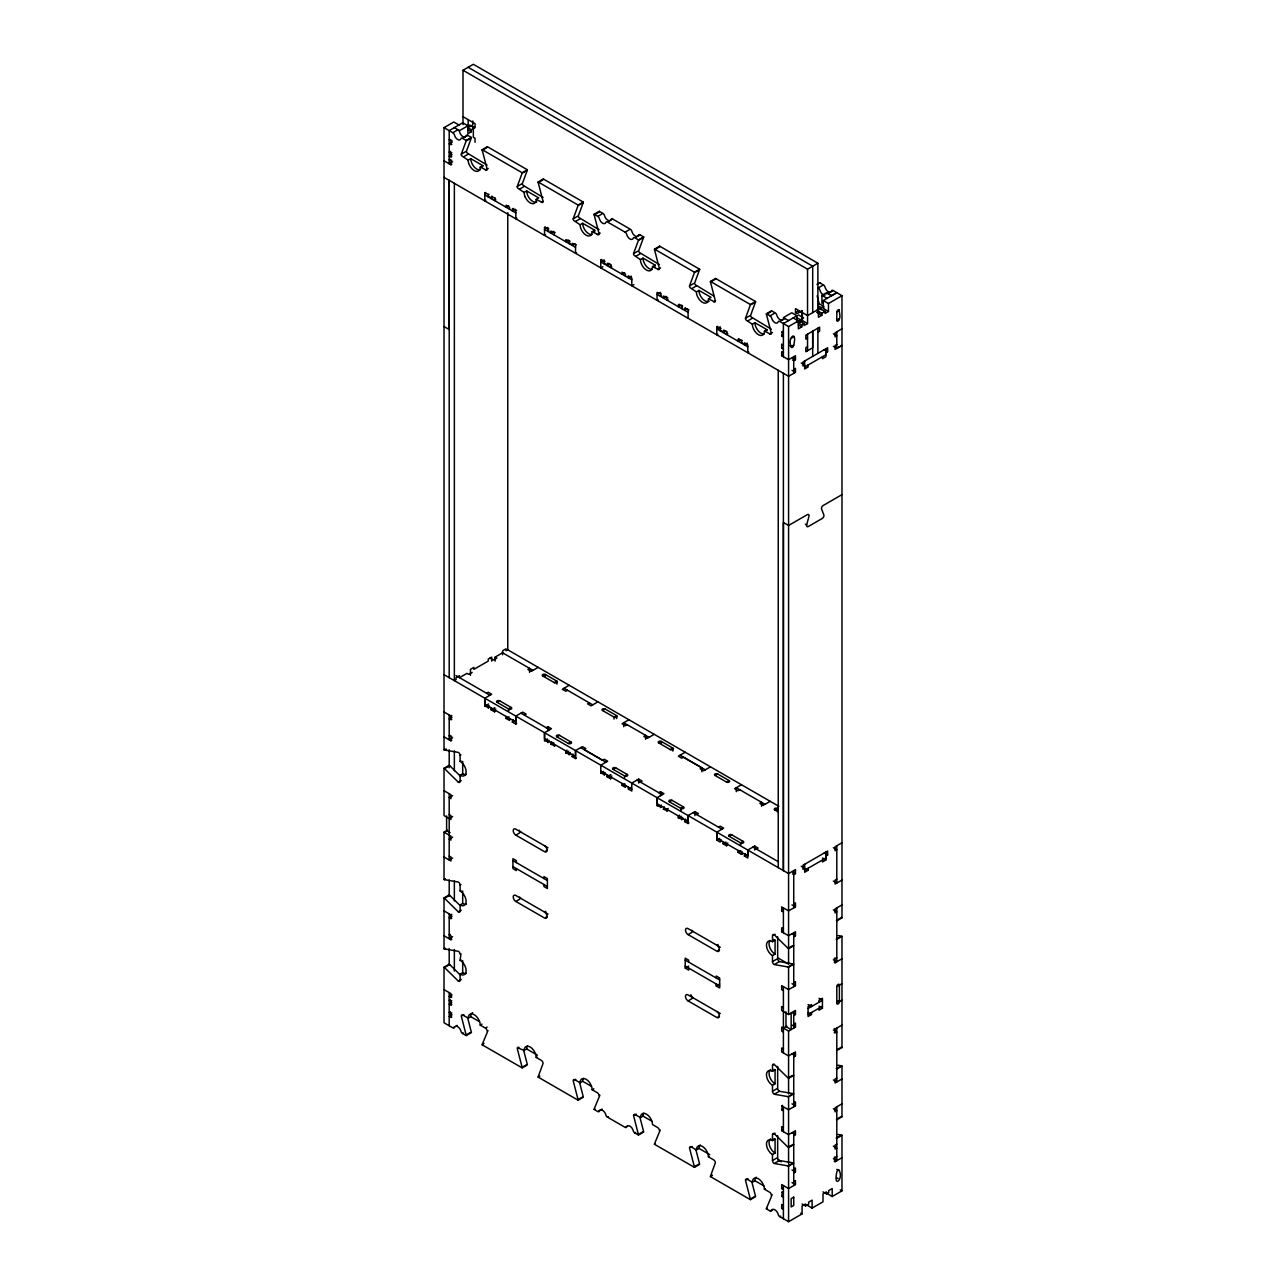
<?xml version="1.0" encoding="UTF-8"?>
<svg xmlns="http://www.w3.org/2000/svg" width="1286" height="1286" viewBox="0 0 1286 1286"><rect width="100%" height="100%" fill="white"/><g stroke="black" fill="none" stroke-linecap="round" stroke-linejoin="round"><path stroke-width="1.5" d="M460.083 775.86L449.682 765.652A2.443 1.415 60 0 0 449.2 765.283L444.024 768.256A2.443 1.415 60 0 1 444.522 768.626L458.379 782.242A2.443 1.399 60 0 0 460.115 781.245L460.115 775.281A8.52 4.919 60 0 0 466.143 771.793A8.52 4.919 60 0 0 460.115 761.344L460.115 755.38A2.443 1.399 60 0 0 458.379 752.406L444.522 749.995A2.443 1.415 60 0 1 444.024 749.802L444.024 127.636L453.797 122.009L458.957 124.983M489.098 707.654L484.806 706.159L484.806 698.202L491.686 694.231L488.246 692.238L486.526 693.234M508.629 710.483L508.629 708.988L511.217 707.493A1.833 1.061 0 0 1 511.217 708.988A1.833 1.061 0 0 1 508.629 708.988L497.152 702.349A1.833 1.061 0 0 1 497.152 700.854A1.833 1.061 0 0 1 499.724 700.854L511.217 707.493M513.227 719.597L512.358 722.073L515.815 724.066L515.815 716.109L522.695 712.139L526.151 714.116L524.415 715.112M548.833 742.135L544.525 740.64L544.525 732.682L551.405 728.712L547.965 726.719L546.245 727.715M572.945 754.078L572.077 756.554L575.533 758.547L575.533 750.59L582.413 746.619L585.869 748.597L584.133 749.593L602.507 760.219L604.227 759.222L607.667 761.199L600.787 765.186L600.787 773.127L605.095 774.622M661.374 807.11L657.066 805.631L657.066 797.674L663.962 793.687L660.522 791.694L658.786 792.69M680.905 809.939L680.905 808.444L683.477 806.949A1.833 1.061 0 0 1 683.477 808.444A1.833 1.061 0 0 1 680.905 808.444L669.411 801.805A1.833 1.061 0 0 1 669.411 800.326A1.833 1.061 0 0 1 671.999 800.326L683.477 806.949M685.486 819.053L684.634 821.545L688.074 823.522L688.074 815.565L694.97 811.595L698.411 813.588L696.69 814.568M721.092 839.613L720.24 842.089L716.784 840.112L716.784 832.155L723.68 828.168L720.24 826.175L718.504 827.171M740.623 844.42L740.623 842.925L743.212 841.43A1.833 1.061 0 0 1 743.212 842.925A1.833 1.061 0 0 1 740.623 842.925L729.13 836.286A1.833 1.061 0 0 1 729.13 834.807A1.833 1.061 0 0 1 731.718 834.807L743.212 841.43M756.409 849.049L758.129 848.053L754.689 846.075L747.793 850.046L747.793 858.003L744.353 856.01L745.221 853.534M817.88 303.673L817.88 309.637L817.88 263.212L807.544 269.192L807.544 323.558L804.104 325.551L804.104 323.558L798.928 320.568M812.704 356.383L812.704 331.177L812.704 347.767L805.824 351.737L805.824 347.767L807.544 346.77M812.704 312.611L812.704 266.202L468.168 67.29M817.88 353.393L817.88 328.203M836.43 920.599A2.443 1.415 60 0 0 836.8 920.872L841.976 917.882L841.976 295.716L833.167 290.523A2.443 1.399 60 0 0 831.544 290.909A4.871 2.813 60 0 1 828.297 291.681A4.871 2.813 60 0 1 825.049 287.164A2.443 1.399 60 0 0 823.426 284.897L819.793 282.791L816.915 284.447M451.788 142.151L451.997 141.315M841.976 494.644L823.201 505.478A2.443 1.415 -60 0 0 821.577 509.095L823.876 514.963A2.443 1.399 -60 0 1 822.236 518.467L808.299 526.521A2.443 1.415 -60 0 1 806.66 524.913L808.958 516.377A2.443 1.415 -60 0 0 807.335 514.641L788.575 525.476L783.399 522.486L783.399 870.606L783.399 373.31M468.168 160.139L470.756 158.66L482.813 165.621L480.241 167.1A8.52 4.919 60 0 1 478.456 171.006A8.536 4.919 60 0 1 469.197 164.608A8.52 4.919 60 0 1 468.168 160.139L461.787 155.879A2.443 1.415 60 0 1 461.288 154.175L466.143 140.978A2.443 1.415 60 0 0 466.207 140.447L471.383 137.457L467.75 135.368A2.443 1.399 60 0 0 466.111 135.753A4.871 2.813 60 0 1 462.864 136.525A4.871 2.813 60 0 1 459.616 131.992A2.443 1.399 60 0 0 457.993 129.741M471.383 137.457A2.443 1.415 60 0 1 471.303 137.988L466.448 151.185A2.443 1.415 60 0 0 466.963 152.889L487.121 165.122M525.154 196.903A8.52 4.919 60 0 1 524.141 192.45L517.744 188.19A2.443 1.415 60 0 1 517.245 186.486L522.1 173.272A2.443 1.399 60 0 0 522.164 172.758L527.34 169.768L487.362 146.7L482.202 149.674A2.443 1.415 60 0 0 482.266 150.285L487.121 169.093A2.443 1.415 60 0 1 486.622 170.218L480.241 167.1M527.34 169.768A2.443 1.399 60 0 1 527.26 170.299L522.405 183.496A2.443 1.415 60 0 0 522.92 185.2L543.078 197.433M580.099 224.761L582.671 223.266L594.743 230.226L592.155 231.721A8.536 4.919 60 0 1 586.127 235.209A8.536 4.919 60 0 1 580.099 224.761L573.701 220.485A2.443 1.415 60 0 1 573.202 218.797L578.057 205.583A2.443 1.399 60 0 0 578.121 205.053L583.297 202.079L543.335 178.995L538.159 181.985A2.443 1.415 60 0 0 538.239 182.596L543.078 201.404A2.443 1.415 60 0 1 542.579 202.513L536.198 199.41A8.52 4.919 60 0 1 534.413 203.317A8.536 4.919 60 0 1 525.154 196.903M583.297 202.079A2.443 1.399 60 0 1 583.217 202.609L578.362 215.807A2.443 1.415 60 0 0 578.877 217.511L599.035 229.728M640.444 259.611L643.032 258.116L655.088 265.077L652.5 266.572A8.536 4.919 60 0 1 648.224 270.767A8.536 4.919 60 0 1 641.457 264.064A8.52 4.919 60 0 1 640.444 259.611L634.062 255.335A2.443 1.415 60 0 1 633.548 253.631L638.403 240.434A2.443 1.415 60 0 0 638.483 239.903L643.643 236.913L640.01 234.824A2.443 1.415 60 0 0 638.628 234.824L638.386 235.209A4.871 2.813 60 0 1 637.904 235.981M643.643 236.913A2.443 1.415 60 0 1 643.579 237.444L638.724 250.657A2.443 1.415 60 0 0 639.222 252.345L659.396 264.578M696.401 291.906L698.989 290.427L711.045 297.387L708.457 298.866A8.52 4.919 60 0 1 706.689 302.773A8.536 4.919 60 0 1 697.414 296.359A8.52 4.919 60 0 1 696.401 291.906L690.019 287.646A2.443 1.415 60 0 1 689.505 285.942L694.36 272.745A2.443 1.399 60 0 0 694.44 272.214L699.6 269.224L659.638 246.156L654.478 249.13A2.443 1.415 60 0 0 654.542 249.741L659.396 268.549A2.443 1.415 60 0 1 658.882 269.674L652.5 266.572M699.6 269.224A2.443 1.399 60 0 1 699.536 269.755L694.681 282.952A2.443 1.415 60 0 0 695.179 284.656L713.634 295.893M766.922 330.791A8.536 4.919 60 0 0 767.003 329.682L754.946 322.722L752.358 324.217L745.976 319.957A2.443 1.415 60 0 1 745.478 318.253L750.317 305.039A2.443 1.399 60 0 0 750.397 304.525L755.557 301.535L715.595 278.467L710.435 281.441A2.443 1.415 60 0 0 710.499 282.052L715.354 300.86A2.443 1.415 60 0 1 714.855 301.985L708.457 298.866M487.989 1030.584L482.266 1044.296A2.443 1.399 60 0 0 482.202 1044.827L522.164 1067.894L527.34 1064.904A2.443 1.415 60 0 0 527.26 1064.294L523.627 1050.196M755.557 301.535A2.443 1.399 60 0 1 755.493 302.065L750.638 315.263A2.443 1.415 60 0 0 751.153 316.967L771.311 329.184M599.903 1095.206L594.196 1108.902A2.443 1.415 60 0 0 594.116 1109.432L597.749 1111.538A2.443 1.415 60 0 0 599.131 1111.522L599.855 1110.381A4.871 2.813 60 0 1 605.385 1113.563L606.108 1115.557A2.443 1.415 60 0 0 607.49 1117.164L625.092 1127.324A2.443 1.415 60 0 0 626.475 1127.324L627.214 1126.166A4.871 2.813 60 0 1 632.728 1129.349L633.468 1131.342A2.443 1.415 60 0 0 634.85 1132.95L638.483 1135.04L643.643 1132.066A2.443 1.399 60 0 0 643.579 1131.455L639.93 1117.341M660.248 1130.04L654.542 1143.752A2.443 1.415 60 0 0 654.478 1144.283L694.44 1167.35L699.6 1164.377A2.443 1.415 60 0 0 699.536 1163.766L695.887 1149.652M772.179 1194.662L766.456 1208.374A2.443 1.415 60 0 0 766.392 1208.888L770.025 1210.994A2.443 1.415 60 0 0 771.648 1210.608A4.871 2.813 60 0 1 774.895 1209.821A4.871 2.813 60 0 1 778.143 1214.354A2.443 1.415 60 0 0 779.766 1216.62L788.575 1221.7L802.062 1213.904L802.062 1205.947L805.502 1203.969L805.502 1205.947L808.669 1204.13L808.669 1202.137L812.109 1200.143L812.109 1208.101L806.949 1205.127M838.102 309.733L836.832 311.469L836.8 320.262A1.833 1.061 -60 0 0 838.102 321.002A1.833 1.061 -60 0 0 839.388 318.767C841.157 316.951 837.861 306.743 839.388 310.36L836.8 311.839M463.008 124.646L463.008 70.264L473.344 64.3L817.88 263.212M444.024 127.636L452.833 132.715L457.141 130.24M469.342 126.944L472.798 124.951L472.798 120.98M450.052 139.402L449.2 139.901L451.788 140.399M467.911 127.78L471.351 129.757L474.518 127.941L469.342 124.951L459.536 130.625L454.36 127.636M451.788 142.392L449.2 143.887L451.788 144.386M471.351 129.757L471.351 131.751L467.911 133.744L467.911 125.787L462.735 122.797L449.2 130.625L449.2 163.772L452.64 161.779M463.442 137.843L467.75 135.368M466.995 140.479L471.303 137.988M450.486 151.427L449.2 152.166L451.788 152.664M452.061 154.497L449.2 156.153L451.788 156.651M450.052 159.303L449.2 159.802L451.788 160.3M461.288 154.175L465.596 151.684M463.86 156.667L468.168 154.175M444.024 160.798L450.92 164.769L451.788 164.27M482.266 150.285L486.574 147.794M485.401 170.09L488.278 168.434M485.835 200.311L484.806 200.905L484.806 192.948L485.658 192.45M522.952 172.774L527.26 170.299M484.806 192.948L489.098 194.443M489.098 196.436L488.246 196.935L488.246 194.942M491.975 198.092L491.123 198.591L491.975 196.099M491.123 196.597L495.415 198.092M517.245 186.486L521.553 183.994M495.849 199.828L494.563 200.568L494.563 198.591M519.833 188.978L524.141 186.486M538.239 182.596L542.531 180.104M524.141 192.45L526.713 190.955L538.77 197.915L536.198 199.41M508.629 205.712L506.041 207.207L506.041 205.213L509.497 207.207L509.497 209.2M515.236 209.2L512.358 210.856L513.227 208.364M512.358 208.862L516.667 210.357M541.358 202.4L543.078 201.404M516.843 218.218L515.815 218.813L515.815 210.856M578.909 205.085L583.217 202.609M545.553 234.791L544.525 235.386L544.525 227.429L545.377 226.931M547.965 227.429L544.525 229.422L575.533 247.314M544.525 227.429L548.833 228.924M548.833 230.917L547.965 231.4L547.965 229.422M573.202 218.797L577.51 216.305M553.703 231.4L550.842 233.071L550.842 231.078L555.15 232.573M575.79 221.272L580.099 218.797M592.155 231.721L598.537 234.824A2.443 1.415 60 0 0 599.035 233.714L594.196 214.907A2.443 1.415 60 0 1 594.116 214.296L599.292 211.306L602.925 213.412A2.443 1.399 60 0 1 604.549 215.662A4.871 2.813 60 0 0 608.808 220.613M594.196 214.907L595.048 214.408M595.627 214.071L598.504 212.415M594.116 214.296L597.749 216.386L602.057 213.91M568.91 240.418A1.833 1.061 0 0 1 568.348 240.193L565.76 241.688L565.76 239.694L570.068 241.189M570.068 243.183L569.216 243.681L569.216 241.688M608.358 221.514L612.666 219.038L630.269 229.197A2.443 1.399 60 0 1 631.892 231.464A4.871 2.813 60 0 0 637.133 236.399M574.955 243.681L572.077 245.337L572.077 243.343L576.385 244.838M597.315 234.711L600.192 233.055M576.562 252.699L575.533 253.294L575.533 245.337M597.749 216.386A2.443 1.399 60 0 1 599.372 218.652A4.871 2.813 60 0 0 602.62 223.185A4.871 2.813 60 0 0 605.867 222.398L606.108 222.012A2.443 1.415 60 0 1 607.49 222.012L625.092 232.171L629.401 229.696M635.702 237.315L640.01 234.824M602.861 266.684L600.787 267.874L600.787 259.917L601.655 259.418M604.227 259.933L600.787 261.91L631.796 279.818M639.271 239.935L643.579 237.444M600.787 259.917L605.095 261.412M605.095 263.405L604.243 263.903L604.243 261.91M609.982 263.903L607.105 265.559L607.973 263.067M607.105 263.566L611.413 265.061M633.548 253.631L637.856 251.156M611.847 266.797L610.561 267.536L610.561 265.559M636.136 256.123L640.444 253.631M654.542 249.741L655.41 249.243M656.262 248.745L658.85 247.266M624.626 272.68L622.038 274.175L622.038 272.182L625.478 274.175L625.478 276.168M631.233 276.168L628.356 277.824L628.356 275.831L631.796 277.824L631.796 285.781L633.869 284.592M657.676 269.546L660.538 267.89M695.228 272.246L699.536 269.755M660.522 292.404L657.066 294.398L688.074 312.305M658.094 299.767L657.066 300.361L657.066 292.404L661.374 293.899M661.374 295.893L660.522 296.391L660.522 294.398M666.261 296.391L663.383 298.047L663.383 296.053L667.691 297.548M689.505 285.942L693.813 283.45M668.125 299.284L666.823 300.04L666.823 298.047M692.093 288.434L696.401 285.942M710.499 282.052L714.807 279.56M680.905 305.168L678.317 306.663L679.169 304.171M678.317 304.669L682.625 306.164M682.625 308.158L681.757 308.656L681.757 306.663M687.496 308.656L684.634 310.312L685.486 307.82M684.634 308.319L688.942 309.813M713.634 301.856L715.354 300.86M751.185 304.541L755.493 302.065M717.829 334.247L716.784 334.842L716.784 326.885L717.652 326.387M720.24 326.885L716.784 328.878L747.793 346.786M716.784 326.885L721.092 328.38M721.092 330.373L720.24 330.872L720.24 328.878M725.979 330.872L723.102 332.527L723.97 330.036M745.478 318.253L749.786 315.761M723.102 330.534L727.41 332.029M748.05 320.744L752.358 318.253M727.844 333.765L726.558 334.521L726.558 332.527M752.358 324.217A8.536 4.919 60 0 0 756.088 332.801A8.536 4.919 60 0 0 762.662 335.083A8.52 4.919 60 0 0 764.414 331.177L770.812 334.28A2.443 1.415 60 0 0 771.311 333.17L766.456 314.363A2.443 1.415 60 0 1 766.392 313.752L771.552 310.762L775.185 312.868A2.443 1.399 60 0 1 776.808 315.134A4.871 2.813 60 0 0 780.055 319.651A4.871 2.813 60 0 0 783.319 318.88L783.56 318.494A2.443 1.415 60 0 1 784.942 318.494L780.634 320.97M766.456 314.363L770.764 311.871M822.558 285.396L818.25 287.871A2.443 1.399 60 0 1 819.889 290.138A4.871 2.813 60 0 0 825.114 295.089M766.392 313.752L770.025 315.842L774.333 313.366M740.623 339.649L738.035 341.144L738.903 338.652M738.035 339.15L742.343 340.645M821.931 303.319L821.931 295.362L826.464 292.742L831.64 295.716M742.343 342.639L741.475 343.137L741.475 341.144M828.859 292.999L833.167 290.523M841.976 295.716L828.473 303.512L828.473 311.469L825.033 313.462L825.033 311.469L819.857 308.495L807.544 315.6L795.487 308.64L795.487 312.611L798.928 310.633M764.414 331.177L767.003 329.682M802.368 310.633L797.207 313.607L795.487 312.611M747.23 343.137L744.353 344.793L744.353 342.799L747.793 344.793L747.793 352.75L748.838 352.155M783.399 356.72L783.399 323.574L784.267 323.075M836.8 292.613L831.64 295.603L828.007 293.497A2.443 1.399 60 0 0 826.384 293.883M783.399 323.574L796.95 315.745L796.95 321.725M828.473 311.469L823.313 308.495L823.313 300.538L836.8 292.742M769.591 334.167L772.468 332.511M770.025 315.842A2.443 1.399 60 0 1 771.648 318.108A4.871 2.813 60 0 0 774.895 322.641A4.871 2.813 60 0 0 778.143 321.87L778.384 321.484A2.443 1.415 60 0 1 779.766 321.468L788.575 326.564L798.333 320.921L798.333 328.878L801.773 326.885L801.773 324.892L798.333 322.915M796.95 317.738L800.39 319.732L803.557 317.899L798.381 314.925M817.88 305.65L821.32 307.643L823.651 306.309L823.651 308.286M783.399 336.836L781.679 335.839L782.531 331.37M798.928 322.561L802.368 320.568L807.544 323.558M781.679 335.839L782.531 335.341M801.773 324.892L804.104 323.558M816.706 310.312L821.867 313.302L825.033 311.469M821.867 313.302L821.867 315.279L818.426 317.272L818.426 309.315M791.147 338.331L793.735 336.836M783.399 345.114L781.679 344.134L781.679 348.104L782.531 347.606M792.867 345.613L791.147 346.609L789.861 345.87M836.8 320.134L839.388 318.639M792.015 346.111L793.735 345.114C797.674 328.798 786.871 337.736 791.147 346.609A1.833 1.061 -60 0 0 792.449 347.365A1.833 1.061 -60 0 0 793.735 345.114M807.544 338.138L805.824 339.134L805.824 335.164L819.6 327.207L819.6 331.177L817.88 332.174M783.399 352.75L781.679 351.753L781.679 355.724L782.531 355.241M841.976 328.75L835.08 332.849L835.08 336.836L836.8 335.839L833.36 333.846M781.679 355.724L788.575 359.71L795.455 355.724L795.455 359.71L793.735 360.707L792.449 359.951M793.735 369.323L795.455 368.326L795.455 372.313L788.575 376.284L444.024 177.372M836.8 344.455L835.08 345.452L835.08 349.438L841.976 345.452L836.8 348.313L833.408 346.352M825.901 352.734L827.621 351.753L827.621 347.767L802.93 362.025L802.93 365.996L804.666 364.999L801.21 363.022M804.65 367.008L825.885 354.743M459.536 675.664L456.08 677.658L456.08 679.651L454.36 680.632L454.36 183.335M459.536 677.658L466.995 673.35L468.715 674.346L472.171 672.353M495.142 661.084L495.142 657.098L502.601 652.79M444.024 711.962L450.92 715.948L451.788 715.45M538.207 667.37L531.311 671.356L527.871 669.363L529.591 668.366L529.591 672.353M452.061 717.266L449.2 718.922L451.788 719.421M484.806 706.159L488.535 704.005M489.098 705.66L488.246 708.152M497.152 702.349L499.724 700.854M545.377 676.5L545.377 674.507A1.833 1.061 0 0 0 542.788 674.507A1.833 1.061 0 0 0 542.788 676.002L545.377 674.507L556.87 681.13L556.87 684.12M491.123 707.83L491.123 709.808L494.853 707.654M450.052 735.335L449.2 735.833L451.788 736.331M495.849 709.068L494.563 709.808L494.563 711.801L495.415 711.303M452.64 737.826L449.2 739.82L449.2 714.952M444.024 736.83L450.92 740.816L451.788 740.318M554.282 682.625L556.87 681.13A1.833 1.061 0 0 1 556.87 682.625A1.833 1.061 0 0 1 554.282 682.625L542.788 676.002M444.024 749.802L444.892 749.304M444.522 749.995L446.242 748.999M506.041 716.447L506.041 718.44L508.918 716.768M569.216 685.277L562.32 689.264L565.76 691.241L567.496 690.244M512.358 722.073L515.236 720.417M460.115 755.38L460.967 754.882M515.815 724.066L516.667 723.568M445.39 768.128L449.682 765.652M460.115 761.344L460.967 760.846M460.115 775.281L462.687 773.786A8.52 4.919 60 0 0 466.4 774.461M589.309 702.847L587.589 703.844L591.03 705.837L597.926 701.851M458.379 782.242L461.256 780.586M544.525 740.64L547.386 738.984M452.64 795.68L449.2 797.674L450.92 798.67L450.92 794.684L444.024 790.713M548.833 740.141L547.965 742.633M556.87 736.83L559.442 735.335L570.936 741.974A1.833 1.061 0 0 1 570.936 743.469A1.833 1.061 0 0 1 568.348 743.469L556.87 736.83A1.833 1.061 0 0 1 556.87 735.335A1.833 1.061 0 0 1 559.442 735.335M605.095 708.988A1.833 1.061 0 0 0 602.523 708.988A1.833 1.061 0 0 0 602.523 710.483L605.095 708.988L616.589 715.611L616.589 718.601M551.694 741.813L550.842 744.289L555.15 745.784M550.842 744.289L553.703 742.633M568.348 743.469L570.936 741.974M567.062 750.172L565.76 750.928L565.76 752.905L570.068 754.4M449.2 818.555L452.64 816.562M565.76 752.905L568.637 751.249M570.068 752.406L569.216 754.898M628.934 719.758L622.038 723.745L625.478 725.722L627.214 724.725M572.077 756.554L572.945 756.055M460.083 905.521L449.682 895.313A2.443 1.399 60 0 0 449.2 894.943L444.024 897.917A2.443 1.399 60 0 1 444.522 898.287L458.379 911.903A2.443 1.415 60 0 0 460.115 910.906L460.115 904.942A8.52 4.919 60 0 0 466.143 901.454A8.52 4.919 60 0 0 460.115 891.005L460.115 885.041A2.443 1.415 60 0 0 458.379 882.067L444.522 879.656A2.443 1.415 60 0 1 444.024 879.463L444.024 832.155L447.48 830.161M575.533 758.547L576.385 758.049M452.64 837.122L449.2 839.115L450.92 840.112L450.92 836.125L444.024 832.155M778.802 806.29L654.204 734.338L647.324 738.309L643.868 736.331L645.604 735.335L645.604 739.305M452.64 858.003L449.2 859.996L449.2 793.687M600.787 773.127L603.664 771.471M605.095 772.645L604.243 775.12M615.705 767.838A1.833 1.061 0 0 0 613.133 767.838A1.833 1.061 0 0 0 613.133 769.333L615.721 767.822L627.214 774.461A1.833 1.061 0 0 1 627.198 775.956A1.833 1.061 0 0 1 624.61 775.956M658.786 742.97L661.374 741.475L672.867 748.098A1.833 1.061 0 0 1 672.867 749.593A1.833 1.061 0 0 1 670.295 749.593L658.786 742.97A1.833 1.061 0 0 1 658.802 741.459A1.833 1.061 0 0 1 661.39 741.459L661.39 743.453M607.105 774.799L607.105 776.776L610.85 774.622M611.847 776.037L610.561 776.776L610.561 778.769L611.413 778.271M547.997 847.747L515.815 829.165A3.649 2.106 60 0 0 513.227 830.66A3.649 2.106 60 0 0 515.815 835.128L519.689 832.894M444.024 879.463L445.326 878.708M444.522 879.656L445.39 879.158M624.61 777.95L624.626 775.956L627.214 774.461M670.279 749.593L672.867 748.098L672.867 751.088M622.038 783.415L622.038 785.408L624.916 783.737M640.396 782.097L642.132 781.1L638.676 779.107L631.796 783.094L631.796 791.035L628.356 789.041L628.356 787.064M685.213 752.246L678.333 756.216L681.773 758.21L683.493 757.213L701.867 767.822L701.867 771.809M460.115 885.041L460.967 884.543M628.356 789.041L631.233 787.386M445.39 897.789L449.682 895.313M460.115 891.005L460.967 890.523M545.811 850.962L547.097 850.223A3.649 2.106 60 0 0 544.525 845.738M460.115 904.942L462.687 903.447A8.52 4.919 60 0 0 466.4 904.122M701.867 767.822L700.131 768.819L703.587 770.812L710.467 766.842M444.024 910.89L450.92 914.86L451.788 914.362M458.379 911.903L461.256 910.247M452.061 916.195L449.2 917.85L451.788 918.349M657.066 805.631L657.934 805.132M661.374 805.132L660.522 807.608M669.411 801.805L671.999 800.326M715.064 775.458L717.652 773.963L729.13 780.602A1.833 1.061 0 0 1 729.13 782.081A1.833 1.061 0 0 1 726.558 782.081L715.064 775.458A1.833 1.061 0 0 1 715.064 773.963A1.833 1.061 0 0 1 717.652 773.963M664.251 806.788L663.383 809.264L667.691 810.759M663.383 809.264L664.251 808.781M450.052 934.263L449.2 934.761L450.92 935.758L450.92 939.728L451.788 939.23M668.125 808.524L666.823 809.264L666.823 811.257M452.64 936.755L449.2 938.732L449.2 913.88M547.997 914.057L515.815 895.474A3.649 2.106 60 0 0 513.227 896.969A3.649 2.106 60 0 0 515.815 901.438L519.689 899.203M726.558 782.081L729.13 780.602M444.024 897.917L444.024 948.714L444.892 948.216M444.024 948.714A2.443 1.399 60 0 0 444.522 948.923L445.39 948.425M679.603 815.163L678.317 815.903L678.317 817.896L682.625 819.391M678.317 817.896L681.194 816.24M682.625 817.398L681.757 819.873M741.475 784.733L734.595 788.72L738.035 790.713L739.755 789.717M684.634 821.545L687.496 819.873M460.083 974.772L449.682 964.564A2.443 1.415 60 0 0 449.2 964.195L444.024 967.185A2.443 1.415 60 0 1 444.522 967.554L458.379 981.154A2.443 1.415 60 0 0 460.115 980.157L460.115 974.193A8.52 4.919 60 0 0 466.143 970.721A8.52 4.919 60 0 0 460.115 960.272L460.967 953.81M688.074 823.522L688.942 823.024M445.39 967.056L449.682 964.564M460.115 960.272L460.967 959.774M545.811 911.308L544.525 912.047A3.649 2.106 60 0 1 547.097 916.516L545.811 917.272M460.115 974.193L462.687 972.698A8.52 4.919 60 0 0 466.4 973.373M458.379 981.154L461.256 979.498M770.185 801.323L763.305 805.293L759.849 803.3L761.585 802.303L761.585 806.29M716.784 840.112L719.662 838.44M452.061 994.93L449.2 996.586L451.788 997.084M729.13 836.286L731.718 834.807M777.371 808.444A1.833 1.061 0 0 0 774.783 808.444A1.833 1.061 0 0 0 774.783 809.939L777.371 808.444L777.371 810.437M450.052 999.736L449.2 1000.235L451.788 1000.733M723.102 841.767L723.102 843.745L725.979 842.089M727.844 843.005L726.558 843.745L726.558 845.738L727.41 845.24M451.788 1002.726L449.2 1004.221L451.788 1004.72M450.486 1011.76L449.2 1012.5L451.788 1012.998M452.061 1014.831L449.2 1016.487L451.788 1016.985M738.035 850.384L738.035 852.377L740.913 850.705M742.343 851.879L741.475 854.354L742.343 853.856M462.14 1015.667L463.86 1014.67M744.353 856.01L747.23 854.354M467.67 1017.885L471.303 1031.999A2.443 1.415 60 0 1 471.383 1032.61L466.207 1035.584A2.443 1.415 60 0 0 466.143 1034.973L461.288 1016.165A2.443 1.415 60 0 1 463.008 1015.168L468.168 1018.158L470.756 1016.663A8.52 4.919 60 0 1 472.701 1012.661M453.685 1027.369L454.553 1026.871M456.273 1025.874L457.141 1025.376M444.024 967.185L444.024 1022.788L452.833 1027.868A2.443 1.415 60 0 0 454.456 1027.482A4.871 2.813 60 0 1 457.703 1026.694A4.871 2.813 60 0 1 460.951 1031.227A2.443 1.415 60 0 0 462.574 1033.494L463.442 1032.996M468.168 1018.158A8.52 4.919 60 0 1 474.196 1014.67A8.52 4.919 60 0 1 480.241 1025.119L481.961 1024.122M466.143 1034.973L470.435 1032.497M486.269 1027.61L487.121 1027.112M483.134 1043.798L484.002 1043.3M482.202 1044.827L483.07 1044.328M841.976 842.764L835.08 846.735L835.08 850.705L836.8 849.725L833.36 847.731M720.273 947.203L688.074 928.621A3.649 2.106 60 0 0 685.486 930.116A3.649 2.106 60 0 0 688.074 934.584L691.948 932.35M444.024 674.668L788.575 873.596L795.455 869.609L795.455 873.596L793.735 874.576L792.449 873.837M804.666 868.275L802.93 869.272L802.93 865.285L827.621 851.043L827.621 855.013L825.901 856.01M804.65 870.268L825.885 858.003M808.106 868.275L808.106 870.268L804.666 872.262L804.65 864.305M825.885 852.039L825.901 859.98L822.461 861.974L822.461 859.98M518.097 1047.977L524.141 1050.469L526.713 1048.974A8.52 4.919 60 0 1 527.437 1046.081M718.086 944.454L716.784 945.194A3.649 2.106 60 0 1 719.372 949.679L718.086 950.418M793.735 903.929L795.455 902.933L795.455 906.903L788.575 910.89L781.679 906.903L781.679 910.89L782.531 910.392M836.8 879.061L835.08 880.058L835.08 884.029L841.976 880.058M688.653 962.105L688.653 960.128L685.213 958.134L685.213 968.069L688.653 966.091M524.141 1050.469A8.52 4.919 60 0 1 530.17 1046.981A8.52 4.919 60 0 1 536.198 1057.43L537.05 1056.931M522.164 1067.894A2.443 1.415 60 0 0 522.1 1067.284L526.408 1064.792M773.352 935.243L775.072 934.247M783.399 928.781L781.679 927.801L781.679 931.771L782.531 931.273M772.484 955.627A8.52 4.919 60 0 1 766.456 945.178A8.52 4.919 60 0 1 772.484 941.706L775.072 940.211L775.072 954.132L772.484 955.627L772.484 961.59A2.443 1.399 60 0 0 774.204 964.58L788.077 966.976A2.443 1.415 60 0 1 788.575 967.185L793.735 964.195A2.443 1.415 60 0 0 793.237 964.002L779.38 961.59L775.072 964.082M579.584 1082.507L583.217 1096.604A2.443 1.415 60 0 1 583.297 1097.215L578.121 1100.205L538.159 1077.121L539.879 1076.141M841.976 904.926L835.08 908.897L835.08 912.883L836.8 911.887L833.36 909.893M793.735 936.738L795.455 935.758L795.455 931.771L788.575 935.758L781.679 931.771M720.273 1013.513L688.074 994.93A3.649 2.106 60 0 0 685.486 996.425A3.649 2.106 60 0 0 688.074 1000.894L691.948 998.659M716.222 983.983L716.222 985.976L719.662 983.983M788.929 947.846L792.385 945.853M837.17 920.004L841.478 917.513A2.443 1.415 60 0 0 841.976 917.882M772.484 961.59L776.792 959.115M574.07 1080.288L575.79 1079.292M578.121 1100.205A2.443 1.415 60 0 0 578.057 1099.594L573.202 1080.787A2.443 1.415 60 0 1 574.922 1079.79L580.099 1082.78L582.671 1081.285A8.52 4.919 60 0 1 583.41 1078.391M788.077 966.976L792.385 964.5M836.318 939.134L840.61 936.642M836.43 1050.26A2.443 1.415 60 0 0 836.8 1050.533L841.976 1047.543L841.976 936.353L836.8 939.327A2.443 1.415 60 0 0 836.43 939.166M718.086 1016.728L719.372 1015.988A3.649 2.106 60 0 0 716.784 1011.503M580.099 1082.78A8.52 4.919 60 0 1 586.127 1079.292A8.52 4.919 60 0 1 592.155 1089.74L593.875 1088.744M578.057 1099.594L582.365 1097.103M793.735 982.665L795.455 981.668L795.455 985.655L788.575 989.625L781.679 985.655L781.679 989.625L783.399 990.622M834.212 958.295L836.8 957.797M834.212 962.282L835.08 962.764L841.976 958.793M594.116 1109.432L594.984 1108.934M598.617 1111.04L602.057 1109.046M607.49 1117.164L608.358 1116.666M783.399 1007.533L781.679 1006.536L781.679 1010.507L788.575 1014.493L795.455 1010.507L795.455 1014.493L793.735 1015.49M836.8 986.635A1.833 1.061 -60 0 1 838.102 984.401A1.833 1.061 -60 0 1 839.388 985.156L839.388 1001.73A1.833 1.061 -60 0 1 838.102 1003.964A1.833 1.061 -60 0 1 836.8 1003.225L836.8 986.635L841.976 983.661M808.106 1008.513L822.461 1000.235L819.021 998.241M783.399 1028.077L786.839 1026.099M808.106 1014.477L822.461 1006.199M634.416 1115.123L636.136 1114.142M793.735 1024.106L795.455 1023.109L795.455 1027.096L788.575 1031.067L781.679 1027.096L781.679 1031.067L783.399 1032.063M811.53 1012.516L811.53 1014.493L808.074 1016.487L808.074 1006.536L811.53 1004.559L811.53 1006.536L808.074 1004.559M818.989 1002.228L818.989 1000.235L822.429 998.257L822.429 1008.192L818.989 1010.185L818.989 1008.192M836.8 1003.225L841.976 1000.235M638.483 1135.04A2.443 1.399 60 0 0 638.403 1134.429L633.548 1115.621A2.443 1.415 60 0 1 635.284 1114.624L640.444 1117.614L643.032 1116.119A8.52 4.919 60 0 1 643.756 1113.226M625.96 1126.825L627.681 1125.829M634.85 1132.95L635.702 1132.452M638.403 1134.429L642.711 1131.953M773.352 1064.904L774.204 1064.406L788.077 1078.006A2.443 1.399 60 0 0 788.575 1078.375L793.735 1075.385A2.443 1.399 60 0 1 793.366 1075.128M834.212 1028.575L835.08 1029.073L841.976 1025.103M793.735 1056.931L795.455 1055.935L795.455 1051.948L788.575 1055.935L781.679 1051.948L781.679 1047.977L783.399 1048.974M834.212 1032.562L836.8 1032.063L833.36 1030.07M772.484 1085.288A8.52 4.919 60 0 1 766.456 1074.839A8.52 4.919 60 0 1 772.484 1071.367L775.072 1069.872L775.072 1083.793L772.484 1085.288L772.484 1091.251A2.443 1.415 60 0 0 774.204 1094.241L788.077 1096.637A2.443 1.399 60 0 1 788.575 1096.845L793.735 1093.856A2.443 1.399 60 0 0 793.237 1093.663L779.38 1091.251L775.072 1093.743M654.478 1144.283L655.33 1143.784M788.929 1077.507L792.385 1075.53M837.17 1049.665L841.478 1047.174M772.484 1091.251L776.792 1088.776M690.373 1147.433L692.093 1146.437M788.077 1096.637L792.385 1094.161M836.318 1068.795L840.61 1066.303M694.44 1167.35A2.443 1.415 60 0 0 694.36 1166.74L689.505 1147.932A2.443 1.415 60 0 1 691.241 1146.935L696.401 1149.925L698.989 1148.43A8.52 4.919 60 0 1 700.259 1144.894M836.43 1119.527A2.443 1.399 60 0 0 836.8 1119.784L841.976 1116.811L841.976 1066.014L836.8 1068.987A2.443 1.399 60 0 0 836.43 1068.827M783.399 1110.799L781.679 1109.802L782.531 1105.333M781.679 1109.802L782.531 1109.304M793.735 1102.841L795.455 1101.845L795.455 1105.831L788.575 1109.802L781.679 1105.831M836.8 1077.973L835.08 1078.97L835.08 1082.957L841.976 1078.97M696.401 1149.925A8.52 4.919 60 0 1 702.429 1146.437A8.52 4.919 60 0 1 708.457 1156.886L709.325 1156.387M694.36 1166.74L698.668 1164.264M773.352 1134.156L775.072 1133.159M783.399 1127.709L781.679 1126.713L781.679 1130.699L782.531 1130.201M711.367 1175.565L712.219 1175.066M772.484 1154.555A8.52 4.919 60 0 1 766.456 1144.106A8.52 4.919 60 0 1 772.484 1140.618L775.072 1139.139L775.072 1153.06L772.484 1154.555L772.484 1160.519A2.443 1.415 60 0 0 774.204 1163.492L788.077 1165.904A2.443 1.399 60 0 1 788.575 1166.097L793.735 1163.123A2.443 1.399 60 0 0 793.237 1162.914L779.38 1160.519L775.072 1163.01M751.86 1181.963L755.493 1196.06A2.443 1.415 60 0 1 755.557 1196.671L750.397 1199.661L710.435 1176.594L712.155 1175.597M841.976 1103.838L835.08 1107.825L835.08 1111.795L836.8 1110.799L833.36 1108.805M793.735 1135.667L795.455 1134.67L795.455 1130.699L788.575 1134.67L781.679 1130.699M788.929 1146.774L789.797 1146.276M790.376 1145.939L793.237 1144.283A2.443 1.399 60 0 0 793.735 1144.653L788.575 1147.642A2.443 1.399 60 0 1 788.077 1147.273L774.204 1133.657A2.443 1.399 60 0 0 772.484 1134.654L772.484 1140.618M837.17 1118.916L840.61 1116.939M772.484 1160.519L776.792 1158.027M746.33 1179.744L748.05 1178.748M750.397 1199.661A2.443 1.415 60 0 0 750.317 1199.05L745.478 1180.243A2.443 1.415 60 0 1 747.198 1179.246L752.358 1182.236L754.946 1180.741A8.52 4.919 60 0 1 756.216 1177.204M788.077 1165.904L792.385 1163.412M836.318 1138.046L840.61 1135.57M827.043 1193.521L832.203 1196.51L841.976 1190.868L841.976 1135.265L836.8 1138.255A2.443 1.415 60 0 0 836.43 1138.094M793.735 1168.99L795.455 1167.993L795.455 1171.964L793.735 1172.961M836.8 1144.122L835.08 1145.119L835.08 1149.089L836.8 1148.093L833.36 1146.115M752.358 1182.236A8.52 4.919 60 0 1 758.386 1178.748A8.52 4.919 60 0 1 764.414 1189.196L765.283 1188.698M750.317 1199.05L754.625 1196.559M793.735 1181.577L795.455 1180.596L795.455 1184.567L788.575 1188.553L781.679 1184.567L781.679 1188.553L782.531 1188.055M834.212 1157.223L836.8 1156.725M783.399 1197.17L781.679 1196.173L782.531 1191.704M834.212 1161.194L835.08 1161.692L841.976 1157.722M781.679 1196.173L782.531 1195.675M766.392 1208.888L767.244 1208.39M770.877 1210.496L772.613 1209.499M783.399 1205.448L781.679 1204.468L781.679 1208.438L782.531 1207.94M779.766 1216.62L780.634 1216.122M822.992 1191.881L826.448 1193.858L828.763 1192.524L828.763 1190.531L832.203 1188.553L832.203 1196.51M812.109 1208.101L822.992 1201.815L822.992 1193.858L826.448 1191.881L826.448 1193.858M838.006 935.549L841.478 936.144A2.443 1.415 60 0 1 841.976 936.353M444.522 948.923L458.379 951.318A2.443 1.399 60 0 1 460.115 954.308M838.006 1065.21L841.478 1065.805A2.443 1.399 60 0 1 841.976 1066.014M838.006 1134.461L841.478 1135.072A2.443 1.415 60 0 1 841.976 1135.265M463.008 70.264L807.544 269.192M821.931 295.362L827.091 298.352M823.313 300.538L828.473 303.512M818.475 303.319L823.651 306.309M817.88 307.643L821.32 309.637L821.32 307.643M816.706 312.305L821.867 315.279M463.008 116.688L475.064 123.649L475.064 127.619L473.344 126.623L473.344 137.232L475.064 138.229L475.064 142.216M796.95 315.745L791.774 312.771L783.399 317.61L788.575 320.584M467.911 129.757L471.351 131.751M793.157 317.931L798.333 320.921M798.333 324.892L801.773 326.885M466.207 140.447L462.574 138.341A2.443 1.399 60 0 0 460.951 138.727A4.871 2.813 60 0 1 457.703 139.515A4.871 2.813 60 0 1 454.456 134.982A2.443 1.399 60 0 0 452.833 132.715M482.202 149.674L522.164 172.758M538.159 181.985L578.121 205.053M638.483 239.903L634.85 237.797A2.443 1.415 60 0 0 633.468 237.814L633.226 238.199A4.871 2.813 60 0 1 629.979 238.971A4.871 2.813 60 0 1 626.716 234.438A2.443 1.399 60 0 0 625.092 232.187M654.478 249.13L694.44 272.214M710.435 281.441L750.397 304.525M824.181 349.76L827.621 351.753M781.679 331.868L783.399 332.849M781.679 348.104L783.399 349.101M792.594 358.055L795.455 359.71M792.015 370.32L795.455 372.313M484.806 194.942L515.815 212.849M805.357 524.158L806.66 524.913M444.024 326.564L449.2 329.537L449.2 180.345L449.2 677.658M507.632 649.719L654.204 734.338M502.456 652.709L533.031 670.36M564.04 688.267L592.75 704.841M602.523 710.483L614.001 717.106A1.833 1.061 0 0 0 616.589 717.106A1.833 1.061 0 0 0 616.589 715.611L614.001 717.106L614.001 719.099M649.028 737.328L623.758 722.748L623.758 726.719M680.037 755.236L705.307 769.816M765.025 804.297L736.315 787.723L736.315 791.694M774.783 809.939L778.239 811.916M495.142 657.098L496.862 658.094L493.406 660.088L489.966 658.094M824.181 853.02L827.621 855.013M822.461 858.003L825.901 859.98M833.36 881.055L836.8 883.032L836.8 845.738M801.21 866.282L808.106 870.268M456 675.616L489.966 695.228M520.975 713.135L549.685 729.709M580.693 747.6L605.963 762.196M636.972 780.104L662.242 794.684M693.25 812.591L721.96 829.165M752.969 847.072L778.448 861.781M792.594 871.924L795.455 873.596M613.133 769.333L624.626 775.956M600.787 771.15L631.796 789.057M491.123 709.808L494.563 711.801M506.041 718.44L509.497 720.417L509.497 718.44M607.105 776.776L610.561 778.769M622.038 785.408L625.478 787.386L625.478 785.408M723.102 843.745L726.558 845.738M738.035 852.377L741.475 854.354M792.015 904.926L795.455 906.903M781.679 910.89L783.399 911.887M792.015 933.765L795.455 935.758M833.36 959.79L836.8 961.783L836.8 907.9M778.239 958.118L788.575 964.098M837.668 1000.733L839.388 1001.73M792.015 983.661L795.455 985.655M818.989 1006.215L822.429 1008.192M515.815 835.128L544.525 851.702A3.649 2.106 60 0 0 547.097 850.223M688.074 934.584L716.784 951.174A3.649 2.106 60 0 0 719.372 949.679M808.074 1012.516L811.53 1014.493M449.2 814.585L450.92 815.565L450.92 819.552L444.024 815.565L444.024 768.256M792.015 1012.5L795.455 1014.493M512.953 860.655L547.402 880.54M685.213 960.112L719.678 979.996M792.015 1025.103L795.455 1027.096M512.953 866.619L547.402 886.52M685.213 966.075L719.678 985.976M685.213 968.069L688.653 970.062L688.653 968.069M716.222 985.976L719.662 987.97L719.662 978.019L716.222 976.026L716.222 978.019M450.052 832.653L446.612 830.66L446.612 815.919M449.2 856.026L450.92 857.006L450.92 860.993L444.024 857.006M792.015 1053.941L795.455 1055.935M833.36 1079.967L836.8 1081.96L836.8 1028.077M515.815 901.438L544.525 918.011A3.649 2.106 60 0 0 547.097 916.516M688.074 1000.894L716.784 1017.467A3.649 2.106 60 0 0 719.372 1015.988M792.015 1103.838L795.455 1105.831M792.015 1132.677L795.455 1134.67M833.36 1158.702L836.8 1160.695L836.8 1106.828M444.024 935.758L450.92 939.728M836.8 1169.312L839.388 1170.807C843.503 1179.712 833.119 1188.585 836.8 1172.302A1.833 1.061 -60 0 1 838.102 1170.067A1.833 1.061 -60 0 1 839.388 1170.807M836.8 1177.847L838.102 1178.603M840.256 1189.871L841.976 1190.868M777.773 1159.779L781.261 1161.788M792.015 1169.987L795.455 1171.964M792.015 1182.573L795.455 1184.567M444.024 989.625L450.92 993.612L450.92 997.582M781.679 1188.553L783.399 1189.534M781.679 1192.186L783.399 1193.183M802.062 1203.969L805.502 1205.947M470.756 1016.663L479.598 1021.775M526.713 1048.974L537.435 1055.163M582.671 1081.285L591.528 1086.381M643.032 1116.119L651.873 1121.231M698.989 1148.43L709.711 1154.619M754.946 1180.741L763.788 1185.853M480.241 1025.119L485.401 1028.109A2.443 1.415 60 0 1 487.121 1031.083M536.198 1057.43L541.358 1060.403A2.443 1.415 60 0 1 543.078 1063.393L538.239 1076.607A2.443 1.399 60 0 0 538.159 1077.121M592.155 1089.74L597.315 1092.714A2.443 1.415 60 0 1 599.035 1095.704M708.457 1156.886L713.634 1159.876A2.443 1.415 60 0 1 715.354 1162.849L710.499 1176.063A2.443 1.399 60 0 0 710.435 1176.594M764.414 1189.196L769.591 1192.17A2.443 1.415 60 0 1 771.311 1195.16M800.776 1213.164L802.062 1213.904M781.679 1208.438L783.399 1209.435M462.574 1033.494L466.207 1035.584M817.124 295.796L819.15 303.625M522.1 1067.284L517.245 1048.476A2.443 1.415 60 0 1 518.965 1047.479M836.8 331.74L836.8 348.313M835.08 958.793L835.08 962.764M835.08 1029.073L835.08 1033.06M835.08 1157.722L835.08 1161.692M825.885 348.763L825.901 356.72L822.461 358.714L822.461 356.72M808.106 364.999L808.106 366.992L804.666 368.986L804.65 361.028M807.544 334.167L807.544 350.74M802.368 312.402L802.368 320.568M801.821 310.939L801.821 314.925M800.39 319.732L800.39 321.725M793.735 356.72L793.735 373.31M793.735 870.606L793.735 907.9M793.735 932.768L793.735 986.635M793.735 1011.503L793.735 1028.077M793.735 1052.945L793.735 1106.828M793.735 1131.696L793.735 1185.563M791.147 1012.998L791.147 1029.572L785.987 1026.598L785.987 1011.857M788.575 326.564L788.575 963.712M788.575 967.185L788.575 1014.493M788.575 1031.067L788.575 1093.872M788.575 1096.845L788.575 1164.039M788.575 1166.097L788.575 1221.7M783.399 907.9L783.399 932.768M783.399 986.635L783.399 1052.945M783.399 1106.828L783.399 1131.696M783.399 1185.563L783.399 1218.71M778.239 370.32L778.239 867.616M777.66 936.722L777.66 958.617A2.443 1.399 60 0 0 779.38 961.59M777.66 1066.399L777.66 1088.277A2.443 1.415 60 0 0 779.38 1091.251M777.66 1135.651L777.66 1157.529A2.443 1.415 60 0 0 779.38 1160.519M772.484 941.706L772.484 935.742A2.443 1.399 60 0 1 774.204 934.745L788.077 948.345A2.443 1.415 60 0 0 788.575 948.714L793.735 945.724A2.443 1.415 60 0 1 793.366 945.467M772.484 1071.367L772.484 1065.403A2.443 1.415 60 0 1 774.204 1064.406M754.689 846.075L754.689 850.046M747.793 850.046L747.793 856.01L716.784 838.118L716.784 832.155M740.623 842.925L740.623 844.918M694.97 811.595L694.97 815.565M688.074 310.312L688.074 318.269M688.074 815.565L688.074 821.545L657.066 803.637L657.066 797.674M680.905 808.444L680.905 810.437M660.522 791.694L660.522 795.68M638.676 779.107L638.676 783.094M575.533 750.59L575.533 756.554L544.525 738.662L544.525 732.682M554.282 233.071L554.282 235.049M554.282 744.289L554.282 746.282M547.965 726.719L547.965 730.705M543.946 878.563L543.946 876.57L547.386 878.563L547.386 888.513L543.946 886.52L543.946 884.527M516.377 862.649L516.377 860.655L512.937 858.678L512.937 868.613L516.377 870.606L516.377 868.613M515.815 716.109L515.815 722.073L484.806 704.181L484.806 698.202M508.629 708.988L508.629 710.965M507.761 212.656L507.761 649.8L506.041 650.796L506.041 648.803L502.601 650.796L502.601 654.783M491.686 661.084L491.686 657.098L488.246 659.091L488.246 661.084L473.891 669.363L473.891 667.37L470.451 669.363L470.451 675.327M468.168 119.662L468.168 127.619M462.687 761.408L462.687 773.786M462.687 891.069L462.687 903.447M462.687 960.642L462.687 972.698M454.36 750.799L454.36 770.764M454.36 880.958L454.36 900.923M454.36 949.534L454.36 971.091M450.92 140.897L450.92 144.884M450.92 153.163L450.92 157.149M450.92 160.798L450.92 164.769M450.92 715.948L450.92 719.919M450.92 736.83L450.92 740.816M450.92 914.86L450.92 918.847M450.92 1001.231L450.92 1005.218M450.92 1013.497L450.92 1017.483M449.2 749.802L449.2 767.774M449.2 879.978L449.2 895.94M449.2 948.505L449.2 964.195M449.2 992.615L449.2 1025.762M682.191 305.489A1.833 1.061 0 0 1 681.467 305.393M659.396 1130.539A2.443 1.415 60 0 0 657.676 1127.565L652.5 1124.575A8.52 4.919 60 0 0 646.472 1114.142A8.52 4.919 60 0 0 640.444 1117.614M775.072 954.132A8.52 4.919 60 0 1 769.767 947.428A8.52 4.919 60 0 1 770.025 940.452M773.111 939.455A8.52 4.919 60 0 1 775.072 940.211M520.975 898.448A3.649 2.106 60 0 1 519.544 897.13M520.975 832.155A3.649 2.106 60 0 1 519.142 830.226M693.25 997.92A3.649 2.106 60 0 1 691.418 995.991M691.096 995.348A3.649 2.106 60 0 1 690.855 994.689M693.25 931.611A3.649 2.106 60 0 1 691.804 930.276M775.072 1153.06A8.52 4.919 60 0 1 769.558 1145.697A8.52 4.919 60 0 1 770.635 1138.817M774.076 1138.657A8.52 4.919 60 0 1 775.072 1139.139M775.072 1083.793A8.52 4.919 60 0 1 769.558 1076.446A8.52 4.919 60 0 1 770.635 1069.566M774.076 1069.389A8.52 4.919 60 0 1 775.072 1069.872M612.666 219.038A2.443 1.415 60 0 0 611.284 219.038L611.043 219.424A4.871 2.813 60 0 1 609.789 220.613M652.356 269.321A8.536 4.919 60 0 1 646.183 266.057A8.536 4.919 60 0 1 643.032 258.116M655.088 265.077A8.536 4.919 60 0 1 654.767 267.15M659.718 246.767A2.443 1.415 60 0 1 659.638 246.156M709.1 301.374A8.536 4.919 60 0 1 702.59 298.882A8.536 4.919 60 0 1 698.989 290.411M715.675 279.062A2.443 1.415 60 0 1 715.595 278.451M764.27 333.942A8.536 4.919 60 0 1 758.113 330.679A8.536 4.919 60 0 1 754.946 322.722M771.632 311.373A2.443 1.415 60 0 1 771.552 310.762M480.08 169.865A8.536 4.919 60 0 1 473.923 166.601A8.536 4.919 60 0 1 470.756 158.644M482.813 165.621A8.536 4.919 60 0 1 482.732 166.714M487.442 147.295A2.443 1.415 60 0 1 487.362 146.684M536.825 201.918A8.536 4.919 60 0 1 530.33 199.41A8.536 4.919 60 0 1 526.713 190.955M543.399 179.606A2.443 1.415 60 0 1 543.335 178.995M592.01 234.486A8.536 4.919 60 0 1 585.837 231.207A8.536 4.919 60 0 1 582.671 223.266M594.743 230.226A8.536 4.919 60 0 1 594.405 232.3M599.356 211.917A2.443 1.415 60 0 1 599.292 211.306M841.976 1116.811A2.443 1.399 60 0 1 841.607 1116.537M841.976 1047.543A2.443 1.415 60 0 1 841.607 1047.286M819.857 283.402A2.443 1.415 60 0 1 819.793 282.791M793.735 1197.17L791.147 1198.665L791.147 1206.943L793.735 1205.448L793.735 1197.17"/></g></svg>
